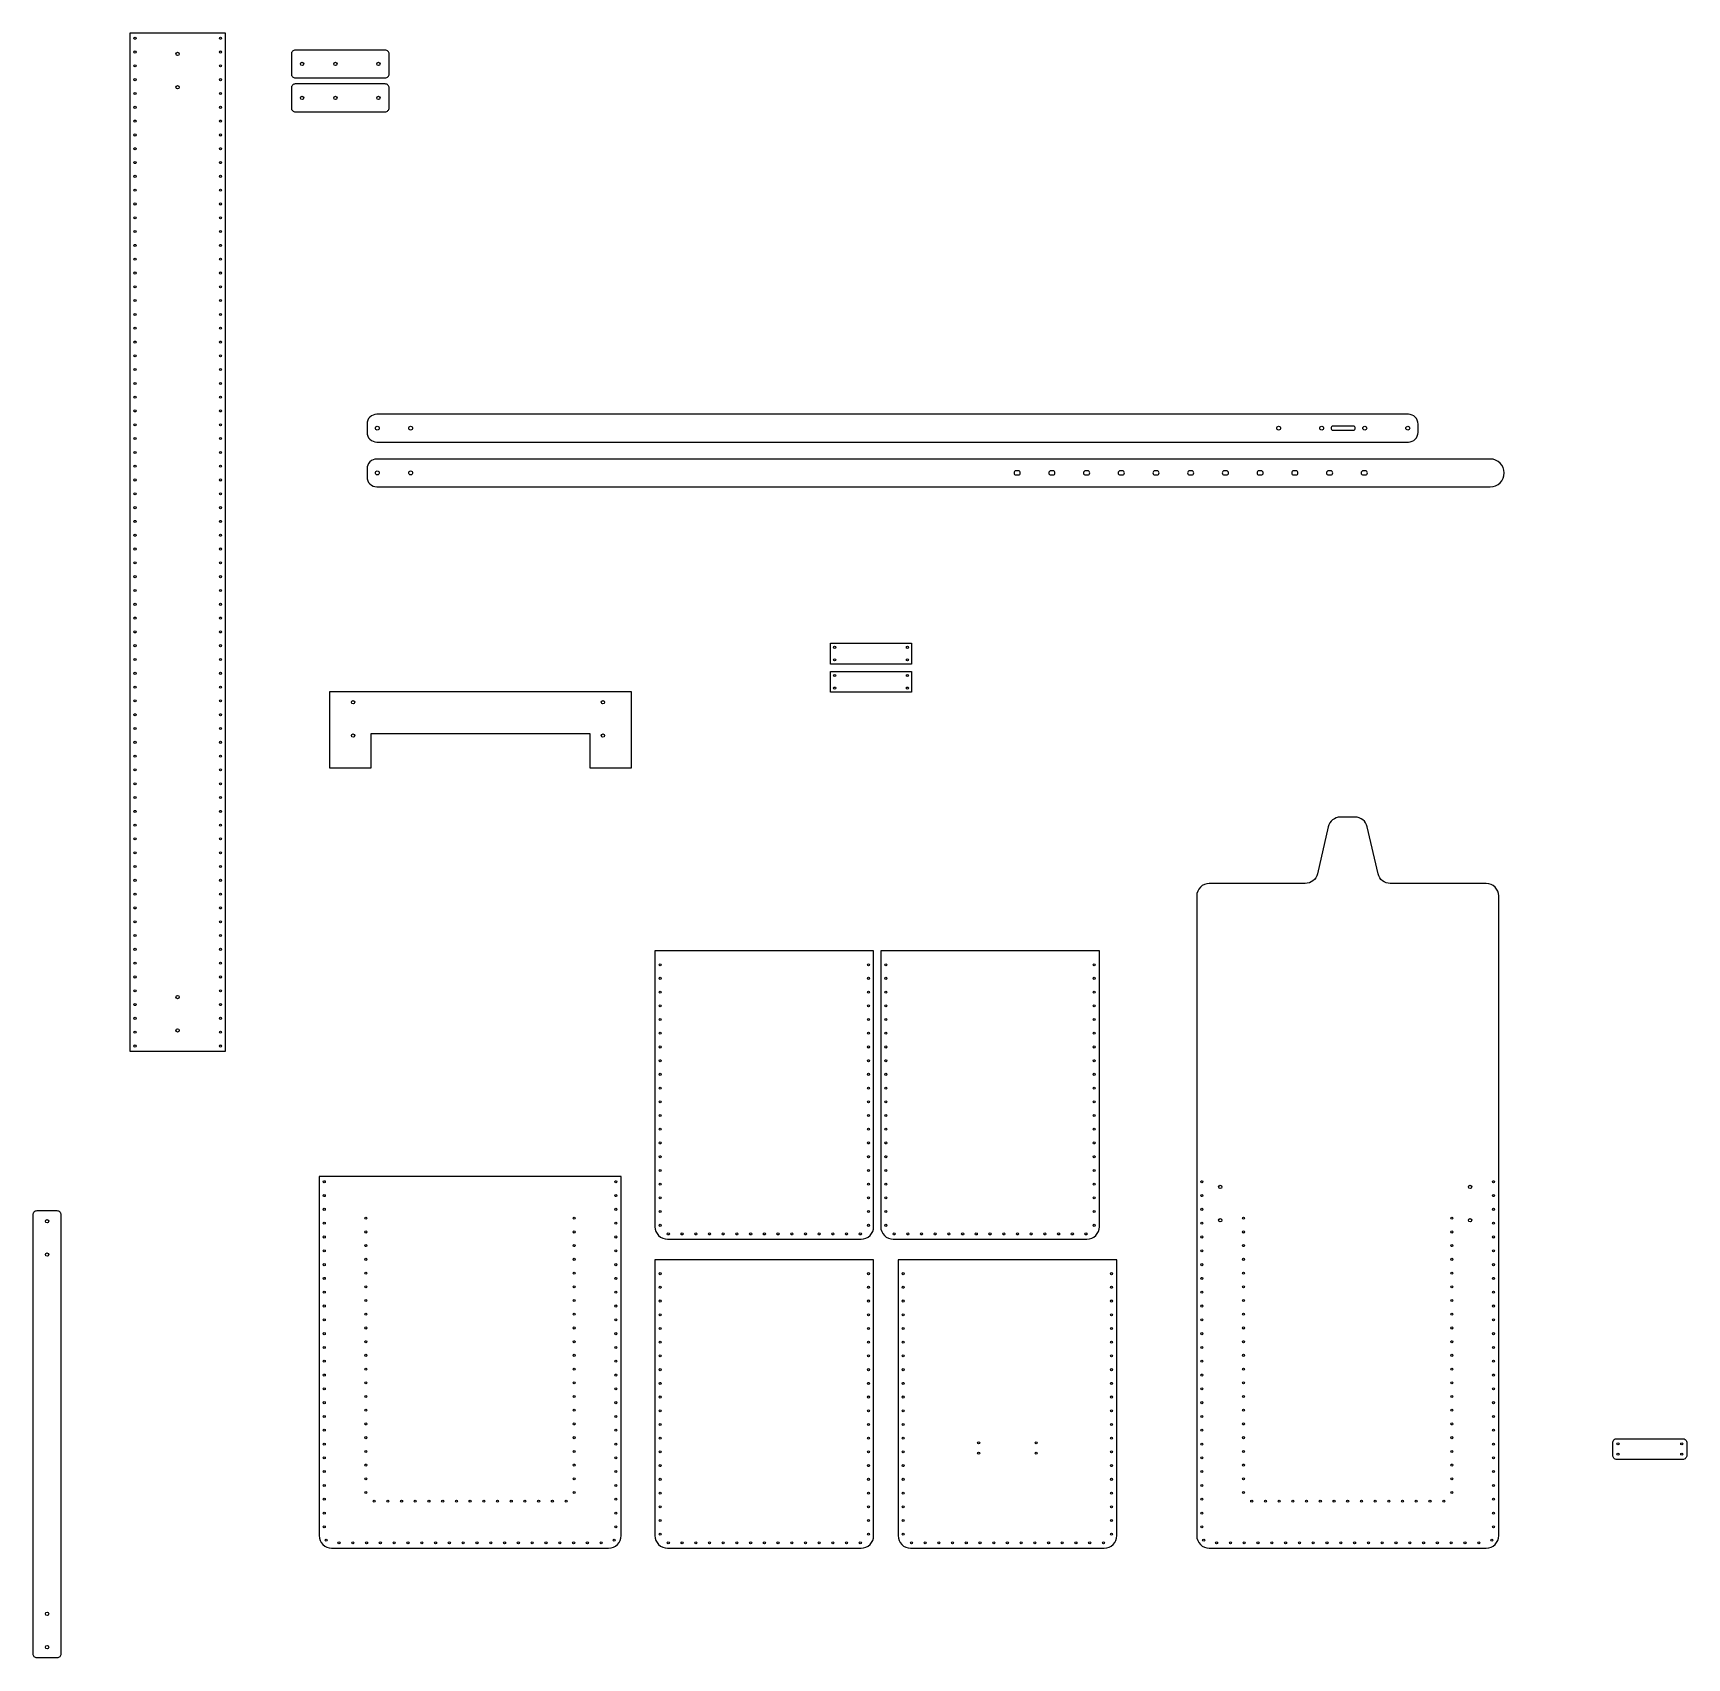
# Model space of a CAD drawing. Header units: millimetres. Extents: x 1835 to 3026, y 2055 to 3225.
import ezdxf

# ---------------------------------------------------------------- set-up
doc = ezdxf.new("R2010")
doc.units = ezdxf.units.MM

# ---------------------------------------------------------------- blocks, each defined once
blk = doc.blocks.new('*U1')
blk.add_circle((0, 0), 0.75)
blk = doc.blocks.new('*U2')
at = {"color": 0, "linetype": 'ByBlock', "lineweight": -2, "transparency": 16777216}
for p, rotation in [((2676.9, 2397.9), 270), ((2886.9, 2397.9), 89.99999999999996), ((2676.9, 2387.9), 270), ((2886.9, 2387.9), 89.99999999999996), ((2676.9, 2378), 270), ((2886.9, 2378), 89.99999999999996), ((2676.9, 2368), 270), ((2676.9, 2358.1), 270), ((2886.9, 2368), 89.99999999999996), ((2886.9, 2358.1), 89.99999999999996), ((2676.9, 2348.2), 270), ((2886.9, 2348.2), 89.99999999999996), ((2676.9, 2338.2), 270), ((2886.9, 2338.2), 89.99999999999996), ((2676.9, 2328.3), 270), ((2886.9, 2328.3), 89.99999999999996), ((2676.9, 2318.4), 270), ((2886.9, 2318.4), 89.99999999999996), ((2676.9, 2308.4), 270), ((2676.9, 2298.5), 270), ((2886.9, 2308.4), 89.99999999999996), ((2886.9, 2298.5), 89.99999999999996), ((2676.9, 2288.5), 270), ((2886.9, 2288.5), 89.99999999999996), ((2676.9, 2278.6), 270), ((2886.9, 2278.6), 89.99999999999996), ((2676.9, 2268.7), 270), ((2886.9, 2268.7), 89.99999999999996), ((2676.9, 2258.7), 270), ((2886.9, 2258.7), 89.99999999999996), ((2676.9, 2248.8), 270), ((2676.9, 2238.8), 270), ((2886.9, 2248.8), 89.99999999999996), ((2886.9, 2238.8), 89.99999999999996), ((2676.9, 2228.9), 270), ((2886.9, 2228.9), 89.99999999999996), ((2676.9, 2219), 270), ((2886.9, 2219), 89.99999999999996), ((2676.9, 2209), 270), ((2886.9, 2209), 89.99999999999996), ((2676.9, 2199.1), 270), ((2886.9, 2199.1), 89.99999999999996), ((2676.9, 2189.2), 270), ((2676.9, 2179.2), 270), ((2886.9, 2189.2), 89.99999999999996), ((2886.9, 2179.2), 89.99999999999996), ((2676.9, 2169.3), 270), ((2886.9, 2169.3), 89.99999999999996), ((2676.9, 2159.3), 270), ((2886.9, 2159.3), 89.99999999999996), ((2676.9, 2149.4), 270), ((2886.9, 2149.4), 89.99999999999996), ((2678.2, 2139.8), 309.7785045903346), ((2885.7, 2139.8), 50.22149540966489)]:
    blk.add_blockref('*U1', p, dxfattribs=dict(at, rotation=rotation))
for p in [(2687.5, 2137.9), (2697.5, 2137.9), (2707.4, 2137.9), (2717.3, 2137.9), (2727.3, 2137.9), (2737.2, 2137.9), (2747.2, 2137.9), (2757.1, 2137.9), (2767, 2137.9), (2777, 2137.9), (2786.9, 2137.9), (2796.9, 2137.9), (2806.8, 2137.9), (2816.7, 2137.9), (2826.7, 2137.9), (2836.6, 2137.9), (2846.5, 2137.9), (2856.5, 2137.9), (2866.4, 2137.9), (2876.4, 2137.9)]:
    blk.add_blockref('*U1', p, dxfattribs=at)
blk = doc.blocks.new('*U3')
blk.add_circle((0, 0), 0.75)
blk = doc.blocks.new('*U4')
at = {"color": 0, "linetype": 'ByBlock', "lineweight": -2, "transparency": 16777216}
for p, rotation in [((2706.9, 2371.6), 270), ((2856.9, 2371.6), 90.00000000000006), ((2706.9, 2361.7), 270), ((2856.9, 2361.7), 90.00000000000006), ((2706.9, 2351.9), 270), ((2856.9, 2351.9), 90.00000000000006), ((2706.9, 2342), 270), ((2856.9, 2342), 90.00000000000006), ((2706.9, 2332.1), 270), ((2706.9, 2322.2), 270), ((2856.9, 2332.1), 90.00000000000006), ((2856.9, 2322.2), 90.00000000000006), ((2706.9, 2312.4), 270), ((2856.9, 2312.4), 90.00000000000006), ((2706.9, 2302.5), 270), ((2856.9, 2302.5), 90.00000000000006), ((2706.9, 2292.6), 270), ((2856.9, 2292.6), 90.00000000000006), ((2706.9, 2282.7), 270), ((2856.9, 2282.7), 90.00000000000006), ((2706.9, 2272.9), 270), ((2706.9, 2263), 270), ((2856.9, 2272.9), 90.00000000000006), ((2856.9, 2263), 90.00000000000006), ((2706.9, 2253.1), 270), ((2856.9, 2253.1), 90.00000000000006), ((2706.9, 2243.2), 270), ((2856.9, 2243.2), 90.00000000000006), ((2706.9, 2233.4), 270), ((2856.9, 2233.4), 90.00000000000006), ((2706.9, 2223.5), 270), ((2856.9, 2223.5), 90.00000000000006), ((2706.9, 2213.6), 270), ((2706.9, 2203.7), 270), ((2856.9, 2213.6), 90.00000000000006), ((2856.9, 2203.7), 90.00000000000006), ((2706.9, 2193.9), 270), ((2856.9, 2193.9), 90.00000000000006), ((2706.9, 2184), 270), ((2856.9, 2184), 90.00000000000006), ((2706.9, 2174.1), 270), ((2856.9, 2174.1), 90.00000000000006)]:
    blk.add_blockref('*U3', p, dxfattribs=dict(at, rotation=rotation))
for p in [(2712.8, 2167.9), (2722.7, 2167.9), (2732.6, 2167.9), (2742.4, 2167.9), (2752.3, 2167.9), (2762.2, 2167.9), (2772.1, 2167.9), (2781.9, 2167.9), (2791.8, 2167.9), (2801.7, 2167.9), (2811.6, 2167.9), (2821.4, 2167.9), (2831.3, 2167.9), (2841.2, 2167.9), (2851.1, 2167.9)]:
    blk.add_blockref('*U3', p, dxfattribs=at)
blk = doc.blocks.new('*U15')
blk.add_circle((0, 0), 0.75)
blk = doc.blocks.new('*U16')
at = {"color": 0, "linetype": 'ByBlock', "lineweight": -2, "transparency": 16777216}
for p, rotation in [((2676.9, 2397.9), 270), ((2886.9, 2397.9), 89.99999999999996), ((2676.9, 2387.9), 270), ((2886.9, 2387.9), 89.99999999999996), ((2676.9, 2378), 270), ((2886.9, 2378), 89.99999999999996), ((2676.9, 2368), 270), ((2676.9, 2358.1), 270), ((2886.9, 2368), 89.99999999999996), ((2886.9, 2358.1), 89.99999999999996), ((2676.9, 2348.2), 270), ((2886.9, 2348.2), 89.99999999999996), ((2676.9, 2338.2), 270), ((2886.9, 2338.2), 89.99999999999996), ((2676.9, 2328.3), 270), ((2886.9, 2328.3), 89.99999999999996), ((2676.9, 2318.4), 270), ((2886.9, 2318.4), 89.99999999999996), ((2676.9, 2308.4), 270), ((2676.9, 2298.5), 270), ((2886.9, 2308.4), 89.99999999999996), ((2886.9, 2298.5), 89.99999999999996), ((2676.9, 2288.5), 270), ((2886.9, 2288.5), 89.99999999999996), ((2676.9, 2278.6), 270), ((2886.9, 2278.6), 89.99999999999996), ((2676.9, 2268.7), 270), ((2886.9, 2268.7), 89.99999999999996), ((2676.9, 2258.7), 270), ((2886.9, 2258.7), 89.99999999999996), ((2676.9, 2248.8), 270), ((2676.9, 2238.8), 270), ((2886.9, 2248.8), 89.99999999999996), ((2886.9, 2238.8), 89.99999999999996), ((2676.9, 2228.9), 270), ((2886.9, 2228.9), 89.99999999999996), ((2676.9, 2219), 270), ((2886.9, 2219), 89.99999999999996), ((2676.9, 2209), 270), ((2886.9, 2209), 89.99999999999996), ((2676.9, 2199.1), 270), ((2886.9, 2199.1), 89.99999999999996), ((2676.9, 2189.2), 270), ((2676.9, 2179.2), 270), ((2886.9, 2189.2), 89.99999999999996), ((2886.9, 2179.2), 89.99999999999996), ((2676.9, 2169.3), 270), ((2886.9, 2169.3), 89.99999999999996), ((2676.9, 2159.3), 270), ((2886.9, 2159.3), 89.99999999999996), ((2676.9, 2149.4), 270), ((2886.9, 2149.4), 89.99999999999996), ((2678.2, 2139.8), 309.7785045903346), ((2885.7, 2139.8), 50.22149540966489)]:
    blk.add_blockref('*U15', p, dxfattribs=dict(at, rotation=rotation))
for p in [(2687.5, 2137.9), (2697.5, 2137.9), (2707.4, 2137.9), (2717.3, 2137.9), (2727.3, 2137.9), (2737.2, 2137.9), (2747.2, 2137.9), (2757.1, 2137.9), (2767, 2137.9), (2777, 2137.9), (2786.9, 2137.9), (2796.9, 2137.9), (2806.8, 2137.9), (2816.7, 2137.9), (2826.7, 2137.9), (2836.6, 2137.9), (2846.5, 2137.9), (2856.5, 2137.9), (2866.4, 2137.9), (2876.4, 2137.9)]:
    blk.add_blockref('*U15', p, dxfattribs=at)
blk = doc.blocks.new('*U17')
blk.add_circle((0, 0), 0.75)
blk = doc.blocks.new('*U18')
at = {"color": 0, "linetype": 'ByBlock', "lineweight": -2, "transparency": 16777216}
for p, rotation in [((2706.9, 2371.6), 270), ((2856.9, 2371.6), 90.00000000000006), ((2706.9, 2361.7), 270), ((2856.9, 2361.7), 90.00000000000006), ((2706.9, 2351.9), 270), ((2856.9, 2351.9), 90.00000000000006), ((2706.9, 2342), 270), ((2856.9, 2342), 90.00000000000006), ((2706.9, 2332.1), 270), ((2706.9, 2322.2), 270), ((2856.9, 2332.1), 90.00000000000006), ((2856.9, 2322.2), 90.00000000000006), ((2706.9, 2312.4), 270), ((2856.9, 2312.4), 90.00000000000006), ((2706.9, 2302.5), 270), ((2856.9, 2302.5), 90.00000000000006), ((2706.9, 2292.6), 270), ((2856.9, 2292.6), 90.00000000000006), ((2706.9, 2282.7), 270), ((2856.9, 2282.7), 90.00000000000006), ((2706.9, 2272.9), 270), ((2706.9, 2263), 270), ((2856.9, 2272.9), 90.00000000000006), ((2856.9, 2263), 90.00000000000006), ((2706.9, 2253.1), 270), ((2856.9, 2253.1), 90.00000000000006), ((2706.9, 2243.2), 270), ((2856.9, 2243.2), 90.00000000000006), ((2706.9, 2233.4), 270), ((2856.9, 2233.4), 90.00000000000006), ((2706.9, 2223.5), 270), ((2856.9, 2223.5), 90.00000000000006), ((2706.9, 2213.6), 270), ((2706.9, 2203.7), 270), ((2856.9, 2213.6), 90.00000000000006), ((2856.9, 2203.7), 90.00000000000006), ((2706.9, 2193.9), 270), ((2856.9, 2193.9), 90.00000000000006), ((2706.9, 2184), 270), ((2856.9, 2184), 90.00000000000006), ((2706.9, 2174.1), 270), ((2856.9, 2174.1), 90.00000000000006)]:
    blk.add_blockref('*U17', p, dxfattribs=dict(at, rotation=rotation))
for p in [(2712.8, 2167.9), (2722.7, 2167.9), (2732.6, 2167.9), (2742.4, 2167.9), (2752.3, 2167.9), (2762.2, 2167.9), (2772.1, 2167.9), (2781.9, 2167.9), (2791.8, 2167.9), (2801.7, 2167.9), (2811.6, 2167.9), (2821.4, 2167.9), (2831.3, 2167.9), (2841.2, 2167.9), (2851.1, 2167.9)]:
    blk.add_blockref('*U17', p, dxfattribs=at)
blk = doc.blocks.new('*U28')
blk.add_lwpolyline([(1.5, -1.5, 1), (1.5, 1.5), (0, 1.5, 1), (0, -1.5)], format="xyb", close=True)
blk = doc.blocks.new('*U29')
at = {"color": 0, "linetype": 'ByBlock', "lineweight": -2, "transparency": 16777216, "rotation": 180}
for p in [(2544.6, 2908.2), (2569.6, 2908.2), (2594.6, 2908.2), (2619.6, 2908.2), (2644.6, 2908.2), (2669.6, 2908.2), (2694.6, 2908.2), (2719.6, 2908.2), (2744.6, 2908.2), (2769.6, 2908.2), (2794.6, 2908.2)]:
    blk.add_blockref('*U28', p, dxfattribs=at)

msp = doc.modelspace()

# ---------------------------------------------------------------- linework, layer by layer
for points in [[(1904.7, 2491.8), (1973.7, 2491.8), (1973.7, 3224.8), (1904.7, 3224.8)], [(2409.4, 2785.6), (2467.8, 2785.6), (2467.8, 2770.6), (2409.4, 2770.6)], [(2409.4, 2765.3), (2467.8, 2765.3), (2467.8, 2750.3), (2409.4, 2750.3)], [(2078.6, 2720.6), (2236.1, 2720.6), (2236.1, 2695.8), (2266.1, 2695.8), (2266.1, 2750.6), (2048.6, 2750.6), (2048.6, 2695.8), (2078.6, 2695.8)]]:
    msp.add_lwpolyline(points, close=True)
for points in [[(2091.5, 3209.8, 0.414214), (2088.7, 3212.6), (2023.9, 3212.6, 0.414214), (2021.1, 3209.8), (2021.1, 3195.4, 0.414214), (2023.9, 3192.6), (2088.7, 3192.6, 0.414214), (2091.5, 3195.4)], [(2091.5, 3185.4, 0.414214), (2088.7, 3188.2), (2023.9, 3188.2, 0.414214), (2021.1, 3185.4), (2021.1, 3171, 0.414214), (2023.9, 3168.2), (2088.7, 3168.2, 0.414214), (2091.5, 3171)], [(2075.6, 2943.4), (2075.6, 2937.4, 0.414214), (2082.6, 2930.4), (2825.6, 2930.4, 0.414214), (2832.6, 2937.4), (2832.6, 2943.4, 0.414214), (2825.6, 2950.4), (2082.6, 2950.4, 0.414214)], [(2884.6, 2898.2, 1), (2884.6, 2918.2), (2082.6, 2918.2, 0.414214), (2075.6, 2911.2), (2075.6, 2905.2, 0.414214), (2082.6, 2898.2)], [(2776.7, 2660.4, 0.349216), (2767.9, 2653.4), (2760.1, 2619.6, -0.349216), (2751.3, 2612.6), (2682.2, 2612.6, 0.414214), (2673.2, 2603.6), (2673.2, 2143.1, 0.414214), (2682.2, 2134.1), (2881.7, 2134.1, 0.414214), (2890.7, 2143.1), (2890.7, 2603.6, 0.414214), (2881.7, 2612.6), (2812.6, 2612.6, -0.349216), (2803.8, 2619.6), (2796, 2653.4, 0.349216), (2787.2, 2660.4)], [(2283, 2564), (2283, 2365.5, 0.414214), (2292, 2356.5), (2431.5, 2356.5, 0.414214), (2440.5, 2365.5), (2440.5, 2564)], [(2445.6, 2564), (2445.6, 2365.5, 0.414214), (2454.6, 2356.5), (2594.1, 2356.5, 0.414214), (2603.1, 2365.5), (2603.1, 2564)], [(2050.1, 2134.1), (2249.6, 2134.1, 0.414214), (2258.6, 2143.1), (2258.6, 2401.6), (2041.1, 2401.6), (2041.1, 2143.1, 0.414214)], [(2283, 2341.6), (2283, 2143.1, 0.414214), (2292, 2134.1), (2431.5, 2134.1, 0.414214), (2440.5, 2143.1), (2440.5, 2341.6)], [(2458.1, 2341.6), (2458.1, 2143.1, 0.414214), (2467.1, 2134.1), (2606.6, 2134.1, 0.414214), (2615.6, 2143.1), (2615.6, 2341.6)], [(2975.8, 2197.9, -0.414214), (2972.8, 2200.9), (2972.8, 2209.9, -0.414214), (2975.8, 2212.9), (3023.2, 2212.9, -0.414214), (3026.2, 2209.9), (3026.2, 2200.9, -0.414214), (3023.2, 2197.9)]]:
    msp.add_lwpolyline(points, format="xyb", close=True)
for points in [[(2785.9, 2941.9), (2771.4, 2941.9, 1), (2771.4, 2938.9)], [(2771.4, 2938.9), (2785.9, 2938.9, 1), (2785.9, 2941.9)], [(1835.1, 2338.8), (1835.1, 2374.3, -0.414214), (1837.9, 2377.1), (1852.3, 2377.1, -0.414214), (1855.1, 2374.3), (1855.1, 2338.8)], [(1855.1, 2338.8), (1855.1, 2057.9, -0.414214), (1852.3, 2055.1), (1837.9, 2055.1, -0.414214), (1835.1, 2057.9), (1835.1, 2338.8)]]:
    msp.add_lwpolyline(points, format="xyb")
for centre, radius in [((1908.5, 3221.1), 0.75), ((1970, 3221.1), 0.75), ((1908.5, 3211.2), 0.75), ((1939.2, 3209.8), 1.2), ((1970, 3211.2), 0.75), ((1908.5, 3201.2), 0.75), ((1970, 3201.2), 0.75), ((2028.8, 3202.6), 1.2), ((2052.8, 3202.6), 1.2), ((2083.8, 3202.6), 1.2), ((1908.5, 3191.3), 0.75), ((1908.5, 3181.3), 0.75), ((1939.2, 3185.8), 1.2), ((1970, 3191.3), 0.75), ((1970, 3181.3), 0.75), ((1908.5, 3171.4), 0.75), ((1970, 3171.4), 0.75), ((2028.8, 3178.2), 1.2), ((2052.8, 3178.2), 1.2), ((2083.8, 3178.2), 1.2), ((1908.5, 3161.5), 0.75), ((1970, 3161.5), 0.75), ((1908.5, 3151.5), 0.75), ((1970, 3151.5), 0.75), ((1908.5, 3141.6), 0.75), ((1970, 3141.6), 0.75), ((1908.5, 3131.6), 0.75), ((1908.5, 3121.7), 0.75), ((1970, 3131.6), 0.75), ((1970, 3121.7), 0.75), ((1908.5, 3111.8), 0.75), ((1970, 3111.8), 0.75), ((1908.5, 3101.8), 0.75), ((1970, 3101.8), 0.75), ((1908.5, 3091.9), 0.75), ((1970, 3091.9), 0.75), ((1908.5, 3082), 0.75), ((1970, 3082), 0.75), ((1908.5, 3072), 0.75), ((1908.5, 3062.1), 0.75), ((1970, 3072), 0.75), ((1970, 3062.1), 0.75), ((1908.5, 3052.1), 0.75), ((1970, 3052.1), 0.75), ((1908.5, 3042.2), 0.75), ((1970, 3042.2), 0.75), ((1908.5, 3032.3), 0.75), ((1970, 3032.3), 0.75), ((1908.5, 3022.3), 0.75), ((1970, 3022.3), 0.75), ((1908.5, 3012.4), 0.75), ((1908.5, 3002.4), 0.75), ((1970, 3012.4), 0.75), ((1970, 3002.4), 0.75), ((1908.5, 2992.5), 0.75), ((1970, 2992.5), 0.75), ((1908.5, 2982.6), 0.75), ((1970, 2982.6), 0.75), ((1908.5, 2972.6), 0.75), ((1970, 2972.6), 0.75), ((1908.5, 2962.7), 0.75), ((1970, 2962.7), 0.75), ((1908.5, 2952.8), 0.75), ((1908.5, 2942.8), 0.75), ((1970, 2952.8), 0.75), ((1970, 2942.8), 0.75), ((1908.5, 2932.9), 0.75), ((1970, 2932.9), 0.75), ((2083, 2940.4), 1.4), ((2107, 2940.4), 1.4), ((2732.2, 2940.4), 1.4), ((2763.2, 2940.4), 1.4), ((2794.2, 2940.4), 1.4), ((2825.2, 2940.4), 1.4), ((1908.5, 2922.9), 0.75), ((1970, 2922.9), 0.75), ((1908.5, 2913), 0.75), ((1970, 2913), 0.75), ((2083, 2908.2), 1.4), ((2107, 2908.2), 1.4), ((1908.5, 2903.1), 0.75), ((1970, 2903.1), 0.75), ((1908.5, 2893.1), 0.75), ((1908.5, 2883.2), 0.75), ((1970, 2893.1), 0.75), ((1970, 2883.2), 0.75), ((1908.5, 2873.3), 0.75), ((1970, 2873.3), 0.75), ((1908.5, 2863.3), 0.75), ((1970, 2863.3), 0.75), ((1908.5, 2853.4), 0.75), ((1970, 2853.4), 0.75), ((1908.5, 2843.4), 0.75), ((1970, 2843.4), 0.75), ((1908.5, 2833.5), 0.75), ((1908.5, 2823.6), 0.75), ((1970, 2833.5), 0.75), ((1970, 2823.6), 0.75), ((1908.5, 2813.6), 0.75), ((1970, 2813.6), 0.75), ((1908.5, 2803.7), 0.75), ((1970, 2803.7), 0.75), ((1908.5, 2793.7), 0.75), ((1970, 2793.7), 0.75), ((1908.5, 2783.8), 0.75), ((1970, 2783.8), 0.75), ((2412.4, 2782.6), 0.75), ((2464.8, 2782.6), 0.75), ((1908.5, 2773.9), 0.75), ((1908.5, 2763.9), 0.75), ((1970, 2773.9), 0.75), ((1970, 2763.9), 0.75), ((2412.4, 2773.6), 0.75), ((2464.8, 2773.6), 0.75), ((1908.5, 2754), 0.75), ((1970, 2754), 0.75), ((2412.4, 2762.3), 0.75), ((2412.4, 2753.3), 0.75), ((2464.8, 2762.3), 0.75), ((2464.8, 2753.3), 0.75), ((1908.5, 2744.1), 0.75), ((1970, 2744.1), 0.75), ((2065.5, 2743.1), 1.2), ((2245.5, 2743.1), 1.2), ((1908.5, 2734.1), 0.75), ((1970, 2734.1), 0.75), ((1908.5, 2724.2), 0.75), ((1970, 2724.2), 0.75), ((2065.5, 2719.1), 1.2), ((2245.5, 2719.1), 1.2), ((1908.5, 2714.2), 0.75), ((1908.5, 2704.3), 0.75), ((1970, 2714.2), 0.75), ((1970, 2704.3), 0.75), ((1908.5, 2694.4), 0.75), ((1970, 2694.4), 0.75), ((1908.5, 2684.4), 0.75), ((1970, 2684.4), 0.75), ((1908.5, 2674.5), 0.75), ((1970, 2674.5), 0.75), ((1908.5, 2664.5), 0.75), ((1970, 2664.5), 0.75), ((1908.5, 2654.6), 0.75), ((1908.5, 2644.7), 0.75), ((1970, 2654.6), 0.75), ((1970, 2644.7), 0.75), ((1908.5, 2634.7), 0.75), ((1970, 2634.7), 0.75), ((1908.5, 2624.8), 0.75), ((1970, 2624.8), 0.75), ((1908.5, 2614.9), 0.75), ((1970, 2614.9), 0.75), ((1908.5, 2604.9), 0.75), ((1970, 2604.9), 0.75), ((1908.5, 2595), 0.75), ((1908.5, 2585), 0.75), ((1970, 2595), 0.75), ((1970, 2585), 0.75), ((1908.5, 2575.1), 0.75), ((1970, 2575.1), 0.75), ((1908.5, 2565.2), 0.75), ((1970, 2565.2), 0.75), ((1908.5, 2555.2), 0.75), ((1970, 2555.2), 0.75), ((2286.8, 2554.1), 0.75), ((2436.8, 2554.1), 0.75), ((2449.3, 2554.1), 0.75), ((2599.3, 2554.1), 0.75), ((1908.5, 2545.3), 0.75), ((1970, 2545.3), 0.75), ((2286.8, 2544.3), 0.75), ((2436.8, 2544.3), 0.75), ((2449.3, 2544.3), 0.75), ((2599.3, 2544.3), 0.75), ((1908.5, 2535.3), 0.75), ((1908.5, 2525.4), 0.75), ((1939.2, 2530.8), 1.2), ((1970, 2535.3), 0.75), ((1970, 2525.4), 0.75), ((2286.8, 2534.4), 0.75), ((2436.8, 2534.4), 0.75), ((2449.3, 2534.4), 0.75), ((2599.3, 2534.4), 0.75), ((1908.5, 2515.5), 0.75), ((1970, 2515.5), 0.75), ((2286.8, 2524.5), 0.75), ((2286.8, 2514.7), 0.75), ((2436.8, 2524.5), 0.75), ((2436.8, 2514.7), 0.75), ((2449.3, 2524.5), 0.75), ((2449.3, 2514.7), 0.75), ((2599.3, 2524.5), 0.75), ((2599.3, 2514.7), 0.75), ((1908.5, 2505.5), 0.75), ((1939.2, 2506.8), 1.2), ((1970, 2505.5), 0.75), ((2286.8, 2504.8), 0.75), ((2436.8, 2504.8), 0.75), ((2449.3, 2504.8), 0.75), ((2599.3, 2504.8), 0.75), ((1908.5, 2495.6), 0.75), ((1970, 2495.6), 0.75), ((2286.8, 2494.9), 0.75), ((2436.8, 2494.9), 0.75), ((2449.3, 2494.9), 0.75), ((2599.3, 2494.9), 0.75), ((2286.8, 2485), 0.75), ((2436.8, 2485), 0.75), ((2449.3, 2485), 0.75), ((2599.3, 2485), 0.75), ((2286.8, 2475.2), 0.75), ((2286.8, 2465.3), 0.75), ((2436.8, 2475.2), 0.75), ((2436.8, 2465.3), 0.75), ((2449.3, 2475.2), 0.75), ((2449.3, 2465.3), 0.75), ((2599.3, 2475.2), 0.75), ((2599.3, 2465.3), 0.75), ((2286.8, 2455.4), 0.75), ((2436.8, 2455.4), 0.75), ((2449.3, 2455.4), 0.75), ((2599.3, 2455.4), 0.75), ((2286.8, 2445.5), 0.75), ((2436.8, 2445.5), 0.75), ((2449.3, 2445.5), 0.75), ((2599.3, 2445.5), 0.75), ((2286.8, 2435.7), 0.75), ((2436.8, 2435.7), 0.75), ((2449.3, 2435.7), 0.75), ((2599.3, 2435.7), 0.75), ((2286.8, 2425.8), 0.75), ((2436.8, 2425.8), 0.75), ((2449.3, 2425.8), 0.75), ((2599.3, 2425.8), 0.75), ((2286.8, 2415.9), 0.75), ((2286.8, 2406), 0.75), ((2436.8, 2415.9), 0.75), ((2436.8, 2406), 0.75), ((2449.3, 2415.9), 0.75), ((2449.3, 2406), 0.75), ((2599.3, 2415.9), 0.75), ((2599.3, 2406), 0.75), ((2286.8, 2396.2), 0.75), ((2436.8, 2396.2), 0.75), ((2449.3, 2396.2), 0.75), ((2599.3, 2396.2), 0.75), ((2690.1, 2394.1), 1.2), ((2870.1, 2394.1), 1.2), ((2286.8, 2386.3), 0.75), ((2436.8, 2386.3), 0.75), ((2449.3, 2386.3), 0.75), ((2599.3, 2386.3), 0.75), ((1845.1, 2369.4), 1.2), ((2286.8, 2376.4), 0.75), ((2436.8, 2376.4), 0.75), ((2449.3, 2376.4), 0.75), ((2599.3, 2376.4), 0.75), ((2690.1, 2370.1), 1.2), ((2870.1, 2370.1), 1.2), ((2286.8, 2366.5), 0.75), ((2292.6, 2360.3), 0.75), ((2302.5, 2360.3), 0.75), ((2312.4, 2360.3), 0.75), ((2322.3, 2360.3), 0.75), ((2332.1, 2360.3), 0.75), ((2342, 2360.3), 0.75), ((2351.9, 2360.3), 0.75), ((2361.8, 2360.3), 0.75), ((2371.6, 2360.3), 0.75), ((2381.5, 2360.3), 0.75), ((2391.4, 2360.3), 0.75), ((2401.3, 2360.3), 0.75), ((2411.1, 2360.3), 0.75), ((2421, 2360.3), 0.75), ((2430.9, 2360.3), 0.75), ((2436.8, 2366.5), 0.75), ((2449.3, 2366.5), 0.75), ((2455.2, 2360.3), 0.75), ((2465.1, 2360.3), 0.75), ((2474.9, 2360.3), 0.75), ((2484.8, 2360.3), 0.75), ((2494.7, 2360.3), 0.75), ((2504.6, 2360.3), 0.75), ((2514.4, 2360.3), 0.75), ((2524.3, 2360.3), 0.75), ((2534.2, 2360.3), 0.75), ((2544.1, 2360.3), 0.75), ((2553.9, 2360.3), 0.75), ((2563.8, 2360.3), 0.75), ((2573.7, 2360.3), 0.75), ((2583.6, 2360.3), 0.75), ((2593.4, 2360.3), 0.75), ((2599.3, 2366.5), 0.75), ((1845.1, 2345.4), 1.2), ((2286.8, 2331.7), 0.75), ((2436.8, 2331.7), 0.75), ((2461.8, 2331.7), 0.75), ((2611.8, 2331.7), 0.75), ((2286.8, 2321.9), 0.75), ((2286.8, 2312), 0.75), ((2436.8, 2321.9), 0.75), ((2436.8, 2312), 0.75), ((2461.8, 2321.9), 0.75), ((2461.8, 2312), 0.75), ((2611.8, 2321.9), 0.75), ((2611.8, 2312), 0.75), ((2286.8, 2302.1), 0.75), ((2436.8, 2302.1), 0.75), ((2461.8, 2302.1), 0.75), ((2611.8, 2302.1), 0.75), ((2286.8, 2292.2), 0.75), ((2436.8, 2292.2), 0.75), ((2461.8, 2292.2), 0.75), ((2611.8, 2292.2), 0.75), ((2286.8, 2282.4), 0.75), ((2436.8, 2282.4), 0.75), ((2461.8, 2282.4), 0.75), ((2611.8, 2282.4), 0.75), ((2286.8, 2272.5), 0.75), ((2286.8, 2262.6), 0.75), ((2436.8, 2272.5), 0.75), ((2436.8, 2262.6), 0.75), ((2461.8, 2272.5), 0.75), ((2461.8, 2262.6), 0.75), ((2611.8, 2272.5), 0.75), ((2611.8, 2262.6), 0.75), ((2286.8, 2252.7), 0.75), ((2436.8, 2252.7), 0.75), ((2461.8, 2252.7), 0.75), ((2611.8, 2252.7), 0.75), ((2286.8, 2242.9), 0.75), ((2436.8, 2242.9), 0.75), ((2461.8, 2242.9), 0.75), ((2611.8, 2242.9), 0.75), ((2286.8, 2233), 0.75), ((2436.8, 2233), 0.75), ((2461.8, 2233), 0.75), ((2611.8, 2233), 0.75), ((2286.8, 2223.1), 0.75), ((2436.8, 2223.1), 0.75), ((2461.8, 2223.1), 0.75), ((2611.8, 2223.1), 0.75), ((2286.8, 2213.2), 0.75), ((2286.8, 2203.4), 0.75), ((2436.8, 2213.2), 0.75), ((2436.8, 2203.4), 0.75), ((2461.8, 2213.2), 0.75), ((2461.8, 2203.4), 0.75), ((2516.1, 2209.9), 0.75), ((2557.6, 2209.9), 0.75), ((2611.8, 2213.2), 0.75), ((2611.8, 2203.4), 0.75), ((2976.6, 2209.2), 0.75), ((3022.5, 2209.2), 0.75), ((2286.8, 2193.5), 0.75), ((2436.8, 2193.5), 0.75), ((2461.8, 2193.5), 0.75), ((2516.1, 2202.4), 0.75), ((2557.6, 2202.4), 0.75), ((2611.8, 2193.5), 0.75), ((2976.6, 2201.7), 0.75), ((3022.5, 2201.7), 0.75), ((2286.8, 2183.6), 0.75), ((2436.8, 2183.6), 0.75), ((2461.8, 2183.6), 0.75), ((2611.8, 2183.6), 0.75), ((2286.8, 2173.7), 0.75), ((2436.8, 2173.7), 0.75), ((2461.8, 2173.7), 0.75), ((2611.8, 2173.7), 0.75), ((2286.8, 2163.9), 0.75), ((2436.8, 2163.9), 0.75), ((2461.8, 2163.9), 0.75), ((2611.8, 2163.9), 0.75), ((2286.8, 2154), 0.75), ((2286.8, 2144.1), 0.75), ((2436.8, 2154), 0.75), ((2436.8, 2144.1), 0.75), ((2461.8, 2154), 0.75), ((2461.8, 2144.1), 0.75), ((2611.8, 2154), 0.75), ((2611.8, 2144.1), 0.75), ((2292.6, 2137.9), 0.75), ((2302.5, 2137.9), 0.75), ((2312.4, 2137.9), 0.75), ((2322.3, 2137.9), 0.75), ((2332.1, 2137.9), 0.75), ((2342, 2137.9), 0.75), ((2351.9, 2137.9), 0.75), ((2361.8, 2137.9), 0.75), ((2371.6, 2137.9), 0.75), ((2381.5, 2137.9), 0.75), ((2391.4, 2137.9), 0.75), ((2401.3, 2137.9), 0.75), ((2411.1, 2137.9), 0.75), ((2421, 2137.9), 0.75), ((2430.9, 2137.9), 0.75), ((2467.7, 2137.9), 0.75), ((2477.6, 2137.9), 0.75), ((2487.5, 2137.9), 0.75), ((2497.3, 2137.9), 0.75), ((2507.2, 2137.9), 0.75), ((2517.1, 2137.9), 0.75), ((2527, 2137.9), 0.75), ((2536.8, 2137.9), 0.75), ((2546.7, 2137.9), 0.75), ((2556.6, 2137.9), 0.75), ((2566.5, 2137.9), 0.75), ((2576.3, 2137.9), 0.75), ((2586.2, 2137.9), 0.75), ((2596.1, 2137.9), 0.75), ((2606, 2137.9), 0.75), ((1845.1, 2086.8), 1.2), ((1845.1, 2062.8), 1.2)]:
    msp.add_circle(centre, radius)

# ---------------------------------------------------------------- block references
for name, p in [('*U29', (0, 0)), ('*U16', (-632.1, 0)), ('*U2', (0, 0)), ('*U18', (-632.1, 0)), ('*U4', (0, 0))]:
    msp.add_blockref(name, p)

doc.saveas('drawing.dxf')
